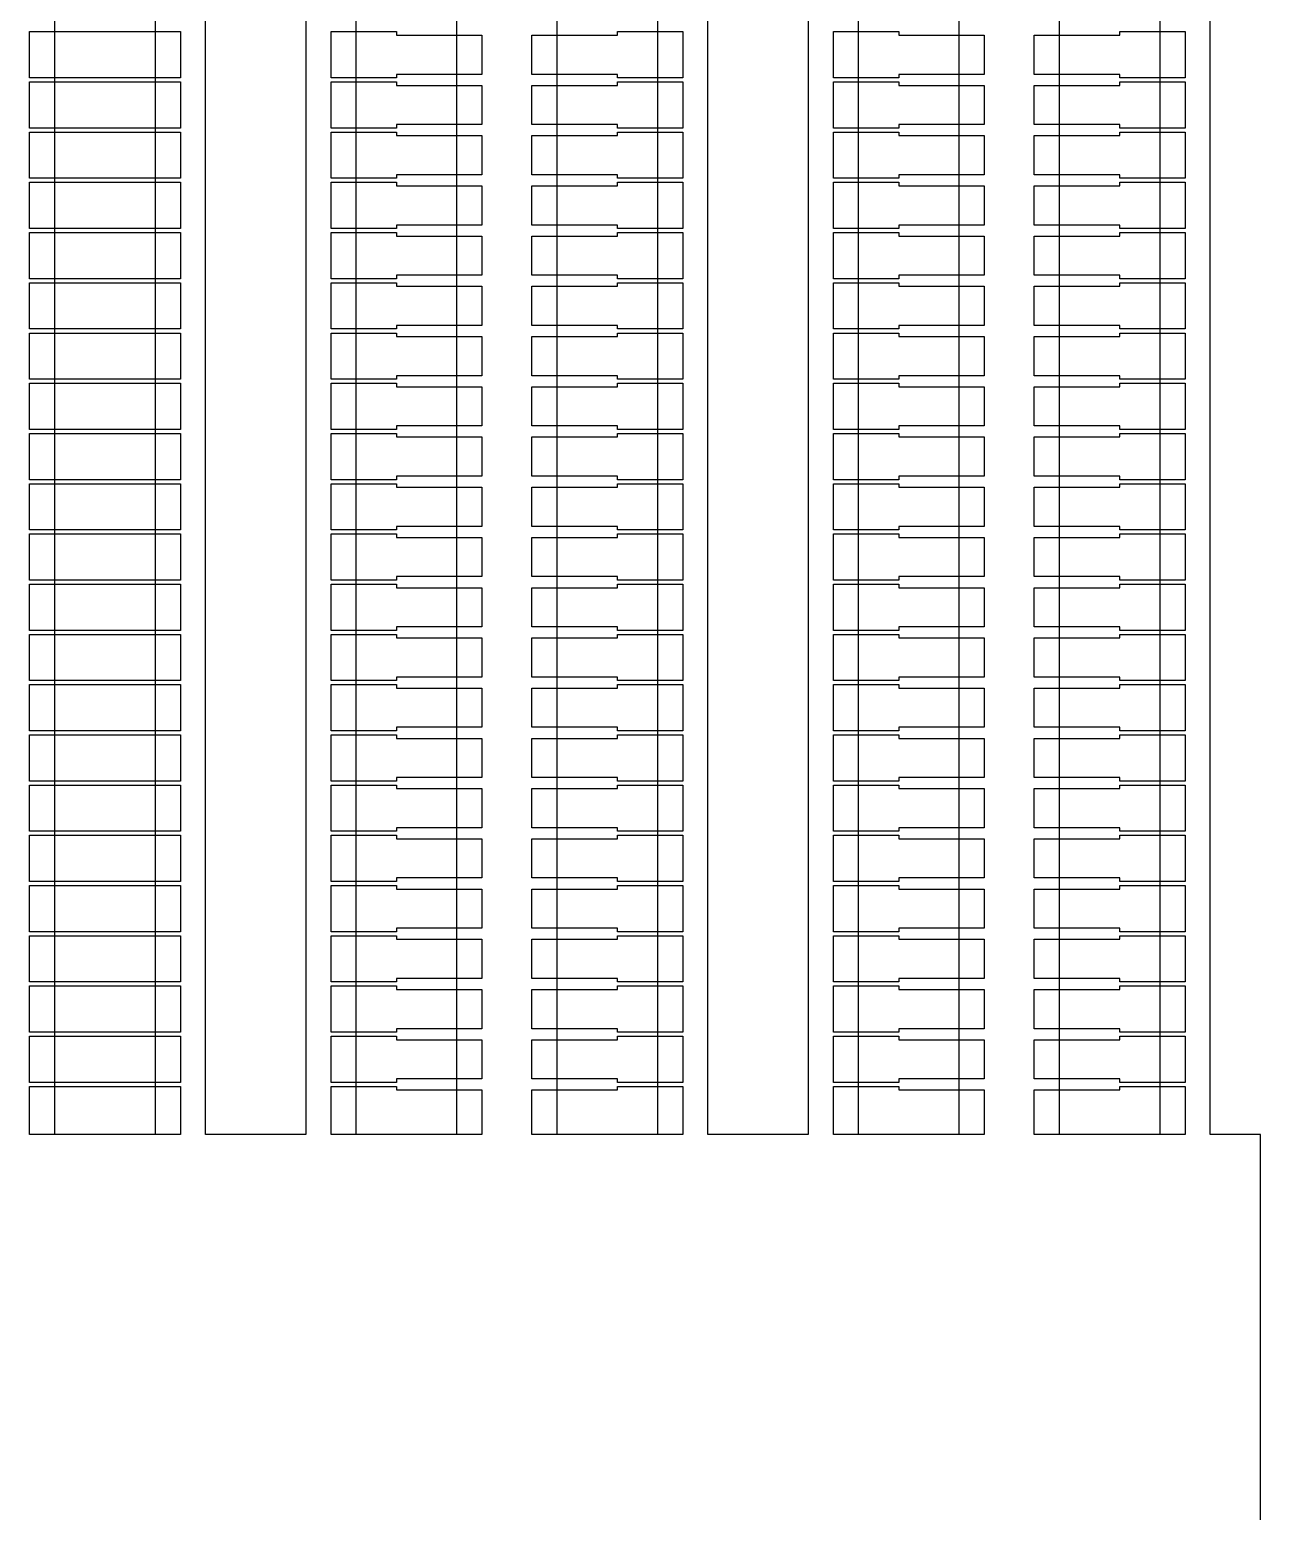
# Model space of a CAD drawing. Extents: x -38350 to 38650, y -35000 to 36000.
# Drawn here: x 20510 to 21000, y 23850 to 24440 of the extents above; entities that cross this region are included whole.
import ezdxf

# ---------------------------------------------------------------- set-up
doc = ezdxf.new("R2010")
doc.units = 0
doc.header["$MEASUREMENT"] = 0
doc.layers.add('Layer1', color=10, linetype='Continuous')

msp = doc.modelspace()

# ---------------------------------------------------------------- linework, layer by layer
for p, q in [((20580, 24000), (20580, 24981)), ((20620, 24981), (20620, 24000)), ((20780, 24000), (20780, 24981)), ((20820, 24981), (20820, 24000)), ((20980, 24000), (20980, 24981)), ((20510, 24420.8), (20510, 24439.2)), ((20510, 24439.2), (20570, 24439.2)), ((20570, 24439.2), (20570, 24420.8)), ((20630, 24420.8), (20630, 24439.2)), ((20630, 24439.2), (20656, 24439.2)), ((20656, 24439.2), (20656, 24437.8)), ((20656, 24437.8), (20690, 24437.8)), ((20690, 24437.8), (20690, 24422.2)), ((20710, 24422.2), (20710, 24437.8)), ((20710, 24437.8), (20744, 24437.8)), ((20744, 24437.8), (20744, 24439.2)), ((20744, 24439.2), (20770, 24439.2)), ((20770, 24439.2), (20770, 24420.8)), ((20830, 24420.8), (20830, 24439.2)), ((20830, 24439.2), (20856, 24439.2)), ((20856, 24439.2), (20856, 24437.8)), ((20856, 24437.8), (20890, 24437.8)), ((20890, 24437.8), (20890, 24422.2)), ((20910, 24422.2), (20910, 24437.8)), ((20910, 24437.8), (20944, 24437.8)), ((20944, 24437.8), (20944, 24439.2)), ((20944, 24439.2), (20970, 24439.2)), ((20970, 24439.2), (20970, 24420.8)), ((20570, 24420.8), (20510, 24420.8)), ((20656, 24420.8), (20630, 24420.8)), ((20690, 24422.2), (20656, 24422.2)), ((20656, 24422.2), (20656, 24420.8)), ((20744, 24422.2), (20710, 24422.2)), ((20744, 24420.8), (20744, 24422.2)), ((20770, 24420.8), (20744, 24420.8)), ((20856, 24420.8), (20830, 24420.8)), ((20890, 24422.2), (20856, 24422.2)), ((20856, 24422.2), (20856, 24420.8)), ((20944, 24422.2), (20910, 24422.2)), ((20944, 24420.8), (20944, 24422.2)), ((20970, 24420.8), (20944, 24420.8)), ((20510, 24400.8), (20510, 24419.2)), ((20510, 24419.2), (20570, 24419.2)), ((20570, 24419.2), (20570, 24400.8)), ((20630, 24400.8), (20630, 24419.2)), ((20630, 24419.2), (20656, 24419.2)), ((20656, 24419.2), (20656, 24417.8)), ((20656, 24417.8), (20690, 24417.8)), ((20690, 24417.8), (20690, 24402.2)), ((20710, 24402.2), (20710, 24417.8)), ((20710, 24417.8), (20744, 24417.8)), ((20744, 24417.8), (20744, 24419.2)), ((20744, 24419.2), (20770, 24419.2)), ((20770, 24419.2), (20770, 24400.8)), ((20830, 24400.8), (20830, 24419.2)), ((20830, 24419.2), (20856, 24419.2)), ((20856, 24419.2), (20856, 24417.8)), ((20856, 24417.8), (20890, 24417.8)), ((20890, 24417.8), (20890, 24402.2)), ((20910, 24402.2), (20910, 24417.8)), ((20910, 24417.8), (20944, 24417.8)), ((20944, 24417.8), (20944, 24419.2)), ((20944, 24419.2), (20970, 24419.2)), ((20970, 24419.2), (20970, 24400.8)), ((20570, 24400.8), (20510, 24400.8)), ((20510, 24380.8), (20510, 24399.2)), ((20510, 24399.2), (20570, 24399.2)), ((20570, 24399.2), (20570, 24380.8)), ((20656, 24400.8), (20630, 24400.8)), ((20630, 24380.8), (20630, 24399.2)), ((20630, 24399.2), (20656, 24399.2)), ((20690, 24402.2), (20656, 24402.2)), ((20656, 24402.2), (20656, 24400.8)), ((20656, 24399.2), (20656, 24397.8)), ((20656, 24397.8), (20690, 24397.8)), ((20690, 24397.8), (20690, 24382.2)), ((20744, 24402.2), (20710, 24402.2)), ((20710, 24382.2), (20710, 24397.8)), ((20710, 24397.8), (20744, 24397.8)), ((20744, 24400.8), (20744, 24402.2)), ((20770, 24400.8), (20744, 24400.8)), ((20744, 24397.8), (20744, 24399.2)), ((20744, 24399.2), (20770, 24399.2)), ((20770, 24399.2), (20770, 24380.8)), ((20856, 24400.8), (20830, 24400.8)), ((20830, 24380.8), (20830, 24399.2)), ((20830, 24399.2), (20856, 24399.2)), ((20890, 24402.2), (20856, 24402.2)), ((20856, 24402.2), (20856, 24400.8)), ((20856, 24399.2), (20856, 24397.8)), ((20856, 24397.8), (20890, 24397.8)), ((20890, 24397.8), (20890, 24382.2)), ((20944, 24402.2), (20910, 24402.2)), ((20910, 24382.2), (20910, 24397.8)), ((20910, 24397.8), (20944, 24397.8)), ((20944, 24400.8), (20944, 24402.2)), ((20970, 24400.8), (20944, 24400.8)), ((20944, 24397.8), (20944, 24399.2)), ((20944, 24399.2), (20970, 24399.2)), ((20970, 24399.2), (20970, 24380.8)), ((20570, 24380.8), (20510, 24380.8)), ((20510, 24360.8), (20510, 24379.2)), ((20510, 24379.2), (20570, 24379.2)), ((20570, 24379.2), (20570, 24360.8)), ((20656, 24380.8), (20630, 24380.8)), ((20630, 24360.8), (20630, 24379.2)), ((20630, 24379.2), (20656, 24379.2)), ((20690, 24382.2), (20656, 24382.2)), ((20656, 24382.2), (20656, 24380.8)), ((20656, 24379.2), (20656, 24377.8)), ((20744, 24382.2), (20710, 24382.2)), ((20744, 24380.8), (20744, 24382.2)), ((20770, 24380.8), (20744, 24380.8)), ((20744, 24377.8), (20744, 24379.2)), ((20744, 24379.2), (20770, 24379.2)), ((20770, 24379.2), (20770, 24360.8)), ((20856, 24380.8), (20830, 24380.8)), ((20830, 24360.8), (20830, 24379.2)), ((20830, 24379.2), (20856, 24379.2)), ((20890, 24382.2), (20856, 24382.2)), ((20856, 24382.2), (20856, 24380.8)), ((20856, 24379.2), (20856, 24377.8)), ((20944, 24382.2), (20910, 24382.2)), ((20944, 24380.8), (20944, 24382.2)), ((20970, 24380.8), (20944, 24380.8)), ((20944, 24377.8), (20944, 24379.2)), ((20944, 24379.2), (20970, 24379.2)), ((20970, 24379.2), (20970, 24360.8)), ((20656, 24377.8), (20690, 24377.8)), ((20690, 24377.8), (20690, 24362.2)), ((20710, 24362.2), (20710, 24377.8)), ((20710, 24377.8), (20744, 24377.8)), ((20856, 24377.8), (20890, 24377.8)), ((20890, 24377.8), (20890, 24362.2)), ((20910, 24362.2), (20910, 24377.8)), ((20910, 24377.8), (20944, 24377.8)), ((20690, 24362.2), (20656, 24362.2)), ((20656, 24362.2), (20656, 24360.8)), ((20744, 24362.2), (20710, 24362.2)), ((20744, 24360.8), (20744, 24362.2)), ((20890, 24362.2), (20856, 24362.2)), ((20856, 24362.2), (20856, 24360.8)), ((20944, 24362.2), (20910, 24362.2)), ((20944, 24360.8), (20944, 24362.2)), ((20570, 24360.8), (20510, 24360.8)), ((20510, 24340.8), (20510, 24359.2)), ((20510, 24359.2), (20570, 24359.2)), ((20570, 24359.2), (20570, 24340.8)), ((20656, 24360.8), (20630, 24360.8)), ((20630, 24340.8), (20630, 24359.2)), ((20630, 24359.2), (20656, 24359.2)), ((20656, 24359.2), (20656, 24357.8)), ((20656, 24357.8), (20690, 24357.8)), ((20690, 24357.8), (20690, 24342.2)), ((20710, 24342.2), (20710, 24357.8)), ((20710, 24357.8), (20744, 24357.8)), ((20770, 24360.8), (20744, 24360.8)), ((20744, 24357.8), (20744, 24359.2)), ((20744, 24359.2), (20770, 24359.2)), ((20770, 24359.2), (20770, 24340.8)), ((20856, 24360.8), (20830, 24360.8)), ((20830, 24340.8), (20830, 24359.2)), ((20830, 24359.2), (20856, 24359.2)), ((20856, 24359.2), (20856, 24357.8)), ((20856, 24357.8), (20890, 24357.8)), ((20890, 24357.8), (20890, 24342.2)), ((20910, 24342.2), (20910, 24357.8)), ((20910, 24357.8), (20944, 24357.8)), ((20970, 24360.8), (20944, 24360.8)), ((20944, 24357.8), (20944, 24359.2)), ((20944, 24359.2), (20970, 24359.2)), ((20970, 24359.2), (20970, 24340.8)), ((20570, 24340.8), (20510, 24340.8)), ((20510, 24320.8), (20510, 24339.2)), ((20510, 24339.2), (20570, 24339.2)), ((20570, 24339.2), (20570, 24320.8)), ((20656, 24340.8), (20630, 24340.8)), ((20630, 24320.8), (20630, 24339.2)), ((20630, 24339.2), (20656, 24339.2)), ((20690, 24342.2), (20656, 24342.2)), ((20656, 24342.2), (20656, 24340.8)), ((20656, 24339.2), (20656, 24337.8)), ((20656, 24337.8), (20690, 24337.8)), ((20690, 24337.8), (20690, 24322.2)), ((20744, 24342.2), (20710, 24342.2)), ((20710, 24322.2), (20710, 24337.8)), ((20710, 24337.8), (20744, 24337.8)), ((20744, 24340.8), (20744, 24342.2)), ((20770, 24340.8), (20744, 24340.8)), ((20744, 24337.8), (20744, 24339.2)), ((20744, 24339.2), (20770, 24339.2)), ((20770, 24339.2), (20770, 24320.8)), ((20856, 24340.8), (20830, 24340.8)), ((20830, 24320.8), (20830, 24339.2)), ((20830, 24339.2), (20856, 24339.2)), ((20890, 24342.2), (20856, 24342.2)), ((20856, 24342.2), (20856, 24340.8)), ((20856, 24339.2), (20856, 24337.8)), ((20856, 24337.8), (20890, 24337.8)), ((20890, 24337.8), (20890, 24322.2)), ((20944, 24342.2), (20910, 24342.2)), ((20910, 24322.2), (20910, 24337.8)), ((20910, 24337.8), (20944, 24337.8)), ((20944, 24340.8), (20944, 24342.2)), ((20970, 24340.8), (20944, 24340.8)), ((20944, 24337.8), (20944, 24339.2)), ((20944, 24339.2), (20970, 24339.2)), ((20970, 24339.2), (20970, 24320.8)), ((20570, 24320.8), (20510, 24320.8)), ((20656, 24320.8), (20630, 24320.8)), ((20690, 24322.2), (20656, 24322.2)), ((20656, 24322.2), (20656, 24320.8)), ((20744, 24322.2), (20710, 24322.2)), ((20744, 24320.8), (20744, 24322.2)), ((20770, 24320.8), (20744, 24320.8)), ((20856, 24320.8), (20830, 24320.8)), ((20890, 24322.2), (20856, 24322.2)), ((20856, 24322.2), (20856, 24320.8)), ((20944, 24322.2), (20910, 24322.2)), ((20944, 24320.8), (20944, 24322.2)), ((20970, 24320.8), (20944, 24320.8)), ((20510, 24300.8), (20510, 24319.2)), ((20510, 24319.2), (20570, 24319.2)), ((20570, 24319.2), (20570, 24300.8)), ((20630, 24300.8), (20630, 24319.2)), ((20630, 24319.2), (20656, 24319.2)), ((20656, 24319.2), (20656, 24317.8)), ((20656, 24317.8), (20690, 24317.8)), ((20690, 24317.8), (20690, 24302.2)), ((20710, 24302.2), (20710, 24317.8)), ((20710, 24317.8), (20744, 24317.8)), ((20744, 24317.8), (20744, 24319.2)), ((20744, 24319.2), (20770, 24319.2)), ((20770, 24319.2), (20770, 24300.8)), ((20830, 24300.8), (20830, 24319.2)), ((20830, 24319.2), (20856, 24319.2)), ((20856, 24319.2), (20856, 24317.8)), ((20856, 24317.8), (20890, 24317.8)), ((20890, 24317.8), (20890, 24302.2)), ((20910, 24302.2), (20910, 24317.8)), ((20910, 24317.8), (20944, 24317.8)), ((20944, 24317.8), (20944, 24319.2)), ((20944, 24319.2), (20970, 24319.2)), ((20970, 24319.2), (20970, 24300.8)), ((20690, 24302.2), (20656, 24302.2)), ((20656, 24302.2), (20656, 24300.8)), ((20744, 24302.2), (20710, 24302.2)), ((20744, 24300.8), (20744, 24302.2)), ((20890, 24302.2), (20856, 24302.2)), ((20856, 24302.2), (20856, 24300.8)), ((20944, 24302.2), (20910, 24302.2)), ((20944, 24300.8), (20944, 24302.2)), ((20570, 24300.8), (20510, 24300.8)), ((20510, 24280.8), (20510, 24299.2)), ((20510, 24299.2), (20570, 24299.2)), ((20570, 24299.2), (20570, 24280.8)), ((20656, 24300.8), (20630, 24300.8)), ((20630, 24280.8), (20630, 24299.2)), ((20630, 24299.2), (20656, 24299.2)), ((20656, 24299.2), (20656, 24297.8)), ((20656, 24297.8), (20690, 24297.8)), ((20690, 24297.8), (20690, 24282.2)), ((20710, 24282.2), (20710, 24297.8)), ((20710, 24297.8), (20744, 24297.8)), ((20770, 24300.8), (20744, 24300.8)), ((20744, 24297.8), (20744, 24299.2)), ((20744, 24299.2), (20770, 24299.2)), ((20770, 24299.2), (20770, 24280.8)), ((20856, 24300.8), (20830, 24300.8)), ((20830, 24280.8), (20830, 24299.2)), ((20830, 24299.2), (20856, 24299.2)), ((20856, 24299.2), (20856, 24297.8)), ((20856, 24297.8), (20890, 24297.8)), ((20890, 24297.8), (20890, 24282.2)), ((20910, 24282.2), (20910, 24297.8)), ((20910, 24297.8), (20944, 24297.8)), ((20970, 24300.8), (20944, 24300.8)), ((20944, 24297.8), (20944, 24299.2)), ((20944, 24299.2), (20970, 24299.2)), ((20970, 24299.2), (20970, 24280.8)), ((20570, 24280.8), (20510, 24280.8)), ((20510, 24260.8), (20510, 24279.2)), ((20510, 24279.2), (20570, 24279.2)), ((20570, 24279.2), (20570, 24260.8)), ((20656, 24280.8), (20630, 24280.8)), ((20630, 24260.8), (20630, 24279.2)), ((20630, 24279.2), (20656, 24279.2)), ((20690, 24282.2), (20656, 24282.2)), ((20656, 24282.2), (20656, 24280.8)), ((20656, 24279.2), (20656, 24277.8)), ((20744, 24282.2), (20710, 24282.2)), ((20744, 24280.8), (20744, 24282.2)), ((20770, 24280.8), (20744, 24280.8)), ((20744, 24277.8), (20744, 24279.2)), ((20744, 24279.2), (20770, 24279.2)), ((20770, 24279.2), (20770, 24260.8)), ((20856, 24280.8), (20830, 24280.8)), ((20830, 24260.8), (20830, 24279.2)), ((20830, 24279.2), (20856, 24279.2)), ((20890, 24282.2), (20856, 24282.2)), ((20856, 24282.2), (20856, 24280.8)), ((20856, 24279.2), (20856, 24277.8)), ((20944, 24282.2), (20910, 24282.2)), ((20944, 24280.8), (20944, 24282.2)), ((20970, 24280.8), (20944, 24280.8)), ((20944, 24277.8), (20944, 24279.2)), ((20944, 24279.2), (20970, 24279.2)), ((20970, 24279.2), (20970, 24260.8)), ((20656, 24277.8), (20690, 24277.8)), ((20690, 24277.8), (20690, 24262.2)), ((20710, 24262.2), (20710, 24277.8)), ((20710, 24277.8), (20744, 24277.8)), ((20856, 24277.8), (20890, 24277.8)), ((20890, 24277.8), (20890, 24262.2)), ((20910, 24262.2), (20910, 24277.8)), ((20910, 24277.8), (20944, 24277.8)), ((20570, 24260.8), (20510, 24260.8)), ((20656, 24260.8), (20630, 24260.8)), ((20690, 24262.2), (20656, 24262.2)), ((20656, 24262.2), (20656, 24260.8)), ((20744, 24262.2), (20710, 24262.2)), ((20744, 24260.8), (20744, 24262.2)), ((20770, 24260.8), (20744, 24260.8)), ((20856, 24260.8), (20830, 24260.8)), ((20890, 24262.2), (20856, 24262.2)), ((20856, 24262.2), (20856, 24260.8)), ((20944, 24262.2), (20910, 24262.2)), ((20944, 24260.8), (20944, 24262.2)), ((20970, 24260.8), (20944, 24260.8)), ((20510, 24240.8), (20510, 24259.2)), ((20510, 24259.2), (20570, 24259.2)), ((20570, 24259.2), (20570, 24240.8)), ((20630, 24240.8), (20630, 24259.2)), ((20630, 24259.2), (20656, 24259.2)), ((20656, 24259.2), (20656, 24257.8)), ((20656, 24257.8), (20690, 24257.8)), ((20690, 24257.8), (20690, 24242.2)), ((20710, 24242.2), (20710, 24257.8)), ((20710, 24257.8), (20744, 24257.8)), ((20744, 24257.8), (20744, 24259.2)), ((20744, 24259.2), (20770, 24259.2)), ((20770, 24259.2), (20770, 24240.8)), ((20830, 24240.8), (20830, 24259.2)), ((20830, 24259.2), (20856, 24259.2)), ((20856, 24259.2), (20856, 24257.8)), ((20856, 24257.8), (20890, 24257.8)), ((20890, 24257.8), (20890, 24242.2)), ((20910, 24242.2), (20910, 24257.8)), ((20910, 24257.8), (20944, 24257.8)), ((20944, 24257.8), (20944, 24259.2)), ((20944, 24259.2), (20970, 24259.2)), ((20970, 24259.2), (20970, 24240.8)), ((20570, 24240.8), (20510, 24240.8)), ((20510, 24220.8), (20510, 24239.2)), ((20510, 24239.2), (20570, 24239.2)), ((20570, 24239.2), (20570, 24220.8)), ((20656, 24240.8), (20630, 24240.8)), ((20630, 24220.8), (20630, 24239.2)), ((20630, 24239.2), (20656, 24239.2)), ((20690, 24242.2), (20656, 24242.2)), ((20656, 24242.2), (20656, 24240.8)), ((20656, 24239.2), (20656, 24237.8)), ((20656, 24237.8), (20690, 24237.8)), ((20690, 24237.8), (20690, 24222.2)), ((20744, 24242.2), (20710, 24242.2)), ((20710, 24222.2), (20710, 24237.8)), ((20710, 24237.8), (20744, 24237.8)), ((20744, 24240.8), (20744, 24242.2)), ((20770, 24240.8), (20744, 24240.8)), ((20744, 24237.8), (20744, 24239.2)), ((20744, 24239.2), (20770, 24239.2)), ((20770, 24239.2), (20770, 24220.8)), ((20856, 24240.8), (20830, 24240.8)), ((20830, 24220.8), (20830, 24239.2)), ((20830, 24239.2), (20856, 24239.2)), ((20890, 24242.2), (20856, 24242.2)), ((20856, 24242.2), (20856, 24240.8)), ((20856, 24239.2), (20856, 24237.8)), ((20856, 24237.8), (20890, 24237.8)), ((20890, 24237.8), (20890, 24222.2)), ((20944, 24242.2), (20910, 24242.2)), ((20910, 24222.2), (20910, 24237.8)), ((20910, 24237.8), (20944, 24237.8)), ((20944, 24240.8), (20944, 24242.2)), ((20970, 24240.8), (20944, 24240.8)), ((20944, 24237.8), (20944, 24239.2)), ((20944, 24239.2), (20970, 24239.2)), ((20970, 24239.2), (20970, 24220.8)), ((20570, 24220.8), (20510, 24220.8)), ((20656, 24220.8), (20630, 24220.8)), ((20690, 24222.2), (20656, 24222.2)), ((20656, 24222.2), (20656, 24220.8)), ((20744, 24222.2), (20710, 24222.2)), ((20744, 24220.8), (20744, 24222.2)), ((20770, 24220.8), (20744, 24220.8)), ((20856, 24220.8), (20830, 24220.8)), ((20890, 24222.2), (20856, 24222.2)), ((20856, 24222.2), (20856, 24220.8)), ((20944, 24222.2), (20910, 24222.2)), ((20944, 24220.8), (20944, 24222.2)), ((20970, 24220.8), (20944, 24220.8)), ((20510, 24200.8), (20510, 24219.2)), ((20510, 24219.2), (20570, 24219.2)), ((20570, 24219.2), (20570, 24200.8)), ((20630, 24200.8), (20630, 24219.2)), ((20630, 24219.2), (20656, 24219.2)), ((20656, 24219.2), (20656, 24217.8)), ((20656, 24217.8), (20690, 24217.8)), ((20690, 24217.8), (20690, 24202.2)), ((20710, 24202.2), (20710, 24217.8)), ((20710, 24217.8), (20744, 24217.8)), ((20744, 24217.8), (20744, 24219.2)), ((20744, 24219.2), (20770, 24219.2)), ((20770, 24219.2), (20770, 24200.8)), ((20830, 24200.8), (20830, 24219.2)), ((20830, 24219.2), (20856, 24219.2)), ((20856, 24219.2), (20856, 24217.8)), ((20856, 24217.8), (20890, 24217.8)), ((20890, 24217.8), (20890, 24202.2)), ((20910, 24202.2), (20910, 24217.8)), ((20910, 24217.8), (20944, 24217.8)), ((20944, 24217.8), (20944, 24219.2)), ((20944, 24219.2), (20970, 24219.2)), ((20970, 24219.2), (20970, 24200.8)), ((20690, 24202.2), (20656, 24202.2)), ((20656, 24202.2), (20656, 24200.8)), ((20744, 24202.2), (20710, 24202.2)), ((20744, 24200.8), (20744, 24202.2)), ((20890, 24202.2), (20856, 24202.2)), ((20856, 24202.2), (20856, 24200.8)), ((20944, 24202.2), (20910, 24202.2)), ((20944, 24200.8), (20944, 24202.2)), ((20570, 24200.8), (20510, 24200.8)), ((20510, 24180.8), (20510, 24199.2)), ((20510, 24199.2), (20570, 24199.2)), ((20570, 24199.2), (20570, 24180.8)), ((20656, 24200.8), (20630, 24200.8)), ((20630, 24180.8), (20630, 24199.2)), ((20630, 24199.2), (20656, 24199.2)), ((20656, 24199.2), (20656, 24197.8)), ((20656, 24197.8), (20690, 24197.8)), ((20690, 24197.8), (20690, 24182.2)), ((20710, 24182.2), (20710, 24197.8)), ((20710, 24197.8), (20744, 24197.8)), ((20770, 24200.8), (20744, 24200.8)), ((20744, 24197.8), (20744, 24199.2)), ((20744, 24199.2), (20770, 24199.2)), ((20770, 24199.2), (20770, 24180.8)), ((20856, 24200.8), (20830, 24200.8)), ((20830, 24180.8), (20830, 24199.2)), ((20830, 24199.2), (20856, 24199.2)), ((20856, 24199.2), (20856, 24197.8)), ((20856, 24197.8), (20890, 24197.8)), ((20890, 24197.8), (20890, 24182.2)), ((20910, 24182.2), (20910, 24197.8)), ((20910, 24197.8), (20944, 24197.8)), ((20970, 24200.8), (20944, 24200.8)), ((20944, 24197.8), (20944, 24199.2)), ((20944, 24199.2), (20970, 24199.2)), ((20970, 24199.2), (20970, 24180.8)), ((20570, 24180.8), (20510, 24180.8)), ((20510, 24160.8), (20510, 24179.2)), ((20510, 24179.2), (20570, 24179.2)), ((20570, 24179.2), (20570, 24160.8)), ((20656, 24180.8), (20630, 24180.8)), ((20630, 24160.8), (20630, 24179.2)), ((20630, 24179.2), (20656, 24179.2)), ((20690, 24182.2), (20656, 24182.2)), ((20656, 24182.2), (20656, 24180.8)), ((20656, 24179.2), (20656, 24177.8)), ((20744, 24182.2), (20710, 24182.2)), ((20744, 24180.8), (20744, 24182.2)), ((20770, 24180.8), (20744, 24180.8)), ((20744, 24177.8), (20744, 24179.2)), ((20744, 24179.2), (20770, 24179.2)), ((20770, 24179.2), (20770, 24160.8)), ((20856, 24180.8), (20830, 24180.8)), ((20830, 24160.8), (20830, 24179.2)), ((20830, 24179.2), (20856, 24179.2)), ((20890, 24182.2), (20856, 24182.2)), ((20856, 24182.2), (20856, 24180.8)), ((20856, 24179.2), (20856, 24177.8)), ((20944, 24182.2), (20910, 24182.2)), ((20944, 24180.8), (20944, 24182.2)), ((20970, 24180.8), (20944, 24180.8)), ((20944, 24177.8), (20944, 24179.2)), ((20944, 24179.2), (20970, 24179.2)), ((20970, 24179.2), (20970, 24160.8)), ((20656, 24177.8), (20690, 24177.8)), ((20690, 24177.8), (20690, 24162.2)), ((20710, 24162.2), (20710, 24177.8)), ((20710, 24177.8), (20744, 24177.8)), ((20856, 24177.8), (20890, 24177.8)), ((20890, 24177.8), (20890, 24162.2)), ((20910, 24162.2), (20910, 24177.8)), ((20910, 24177.8), (20944, 24177.8)), ((20570, 24160.8), (20510, 24160.8)), ((20656, 24160.8), (20630, 24160.8)), ((20690, 24162.2), (20656, 24162.2)), ((20656, 24162.2), (20656, 24160.8)), ((20744, 24162.2), (20710, 24162.2)), ((20744, 24160.8), (20744, 24162.2)), ((20770, 24160.8), (20744, 24160.8)), ((20856, 24160.8), (20830, 24160.8)), ((20890, 24162.2), (20856, 24162.2)), ((20856, 24162.2), (20856, 24160.8)), ((20944, 24162.2), (20910, 24162.2)), ((20944, 24160.8), (20944, 24162.2)), ((20970, 24160.8), (20944, 24160.8)), ((20510, 24140.8), (20510, 24159.2)), ((20510, 24159.2), (20570, 24159.2)), ((20570, 24159.2), (20570, 24140.8)), ((20630, 24140.8), (20630, 24159.2)), ((20630, 24159.2), (20656, 24159.2)), ((20656, 24159.2), (20656, 24157.8)), ((20656, 24157.8), (20690, 24157.8)), ((20690, 24157.8), (20690, 24142.2)), ((20710, 24142.2), (20710, 24157.8)), ((20710, 24157.8), (20744, 24157.8)), ((20744, 24157.8), (20744, 24159.2)), ((20744, 24159.2), (20770, 24159.2)), ((20770, 24159.2), (20770, 24140.8)), ((20830, 24140.8), (20830, 24159.2)), ((20830, 24159.2), (20856, 24159.2)), ((20856, 24159.2), (20856, 24157.8)), ((20856, 24157.8), (20890, 24157.8)), ((20890, 24157.8), (20890, 24142.2)), ((20910, 24142.2), (20910, 24157.8)), ((20910, 24157.8), (20944, 24157.8)), ((20944, 24157.8), (20944, 24159.2)), ((20944, 24159.2), (20970, 24159.2)), ((20970, 24159.2), (20970, 24140.8)), ((20570, 24140.8), (20510, 24140.8)), ((20510, 24120.8), (20510, 24139.2)), ((20510, 24139.2), (20570, 24139.2)), ((20570, 24139.2), (20570, 24120.8)), ((20656, 24140.8), (20630, 24140.8)), ((20630, 24120.8), (20630, 24139.2)), ((20630, 24139.2), (20656, 24139.2)), ((20690, 24142.2), (20656, 24142.2)), ((20656, 24142.2), (20656, 24140.8)), ((20656, 24139.2), (20656, 24137.8)), ((20656, 24137.8), (20690, 24137.8)), ((20690, 24137.8), (20690, 24122.2)), ((20744, 24142.2), (20710, 24142.2)), ((20710, 24122.2), (20710, 24137.8)), ((20710, 24137.8), (20744, 24137.8)), ((20744, 24140.8), (20744, 24142.2)), ((20770, 24140.8), (20744, 24140.8)), ((20744, 24137.8), (20744, 24139.2)), ((20744, 24139.2), (20770, 24139.2)), ((20770, 24139.2), (20770, 24120.8)), ((20856, 24140.8), (20830, 24140.8)), ((20830, 24120.8), (20830, 24139.2)), ((20830, 24139.2), (20856, 24139.2)), ((20890, 24142.2), (20856, 24142.2)), ((20856, 24142.2), (20856, 24140.8)), ((20856, 24139.2), (20856, 24137.8)), ((20856, 24137.8), (20890, 24137.8)), ((20890, 24137.8), (20890, 24122.2)), ((20944, 24142.2), (20910, 24142.2)), ((20910, 24122.2), (20910, 24137.8)), ((20910, 24137.8), (20944, 24137.8)), ((20944, 24140.8), (20944, 24142.2)), ((20970, 24140.8), (20944, 24140.8)), ((20944, 24137.8), (20944, 24139.2)), ((20944, 24139.2), (20970, 24139.2)), ((20970, 24139.2), (20970, 24120.8)), ((20570, 24120.8), (20510, 24120.8)), ((20510, 24100.8), (20510, 24119.2)), ((20510, 24119.2), (20570, 24119.2)), ((20570, 24119.2), (20570, 24100.8)), ((20656, 24120.8), (20630, 24120.8)), ((20630, 24100.8), (20630, 24119.2)), ((20630, 24119.2), (20656, 24119.2)), ((20690, 24122.2), (20656, 24122.2)), ((20656, 24122.2), (20656, 24120.8)), ((20656, 24119.2), (20656, 24117.8)), ((20744, 24122.2), (20710, 24122.2)), ((20744, 24120.8), (20744, 24122.2)), ((20770, 24120.8), (20744, 24120.8)), ((20744, 24117.8), (20744, 24119.2)), ((20744, 24119.2), (20770, 24119.2)), ((20770, 24119.2), (20770, 24100.8)), ((20856, 24120.8), (20830, 24120.8)), ((20830, 24100.8), (20830, 24119.2)), ((20830, 24119.2), (20856, 24119.2)), ((20890, 24122.2), (20856, 24122.2)), ((20856, 24122.2), (20856, 24120.8)), ((20856, 24119.2), (20856, 24117.8)), ((20944, 24122.2), (20910, 24122.2)), ((20944, 24120.8), (20944, 24122.2)), ((20970, 24120.8), (20944, 24120.8)), ((20944, 24117.8), (20944, 24119.2)), ((20944, 24119.2), (20970, 24119.2)), ((20970, 24119.2), (20970, 24100.8)), ((20656, 24117.8), (20690, 24117.8)), ((20690, 24117.8), (20690, 24102.2)), ((20710, 24102.2), (20710, 24117.8)), ((20710, 24117.8), (20744, 24117.8)), ((20856, 24117.8), (20890, 24117.8)), ((20890, 24117.8), (20890, 24102.2)), ((20910, 24102.2), (20910, 24117.8)), ((20910, 24117.8), (20944, 24117.8)), ((20690, 24102.2), (20656, 24102.2)), ((20656, 24102.2), (20656, 24100.8)), ((20744, 24102.2), (20710, 24102.2)), ((20744, 24100.8), (20744, 24102.2)), ((20890, 24102.2), (20856, 24102.2)), ((20856, 24102.2), (20856, 24100.8)), ((20944, 24102.2), (20910, 24102.2)), ((20944, 24100.8), (20944, 24102.2)), ((20570, 24100.8), (20510, 24100.8)), ((20510, 24080.8), (20510, 24099.2)), ((20510, 24099.2), (20570, 24099.2)), ((20570, 24099.2), (20570, 24080.8)), ((20656, 24100.8), (20630, 24100.8)), ((20630, 24080.8), (20630, 24099.2)), ((20630, 24099.2), (20656, 24099.2)), ((20656, 24099.2), (20656, 24097.8)), ((20656, 24097.8), (20690, 24097.8)), ((20690, 24097.8), (20690, 24082.2)), ((20710, 24082.2), (20710, 24097.8)), ((20710, 24097.8), (20744, 24097.8)), ((20770, 24100.8), (20744, 24100.8)), ((20744, 24097.8), (20744, 24099.2)), ((20744, 24099.2), (20770, 24099.2)), ((20770, 24099.2), (20770, 24080.8)), ((20856, 24100.8), (20830, 24100.8)), ((20830, 24080.8), (20830, 24099.2)), ((20830, 24099.2), (20856, 24099.2)), ((20856, 24099.2), (20856, 24097.8)), ((20856, 24097.8), (20890, 24097.8)), ((20890, 24097.8), (20890, 24082.2)), ((20910, 24082.2), (20910, 24097.8)), ((20910, 24097.8), (20944, 24097.8)), ((20970, 24100.8), (20944, 24100.8)), ((20944, 24097.8), (20944, 24099.2)), ((20944, 24099.2), (20970, 24099.2)), ((20970, 24099.2), (20970, 24080.8)), ((20570, 24080.8), (20510, 24080.8)), ((20510, 24060.8), (20510, 24079.2)), ((20510, 24079.2), (20570, 24079.2)), ((20570, 24079.2), (20570, 24060.8)), ((20656, 24080.8), (20630, 24080.8)), ((20630, 24060.8), (20630, 24079.2)), ((20630, 24079.2), (20656, 24079.2)), ((20690, 24082.2), (20656, 24082.2)), ((20656, 24082.2), (20656, 24080.8)), ((20656, 24079.2), (20656, 24077.8)), ((20744, 24082.2), (20710, 24082.2)), ((20744, 24080.8), (20744, 24082.2)), ((20770, 24080.8), (20744, 24080.8)), ((20744, 24077.8), (20744, 24079.2)), ((20744, 24079.2), (20770, 24079.2)), ((20770, 24079.2), (20770, 24060.8)), ((20856, 24080.8), (20830, 24080.8)), ((20830, 24060.8), (20830, 24079.2)), ((20830, 24079.2), (20856, 24079.2)), ((20890, 24082.2), (20856, 24082.2)), ((20856, 24082.2), (20856, 24080.8)), ((20856, 24079.2), (20856, 24077.8)), ((20944, 24082.2), (20910, 24082.2)), ((20944, 24080.8), (20944, 24082.2)), ((20970, 24080.8), (20944, 24080.8)), ((20944, 24077.8), (20944, 24079.2)), ((20944, 24079.2), (20970, 24079.2)), ((20970, 24079.2), (20970, 24060.8)), ((20656, 24077.8), (20690, 24077.8)), ((20690, 24077.8), (20690, 24062.2)), ((20710, 24062.2), (20710, 24077.8)), ((20710, 24077.8), (20744, 24077.8)), ((20856, 24077.8), (20890, 24077.8)), ((20890, 24077.8), (20890, 24062.2)), ((20910, 24062.2), (20910, 24077.8)), ((20910, 24077.8), (20944, 24077.8)), ((20570, 24060.8), (20510, 24060.8)), ((20656, 24060.8), (20630, 24060.8)), ((20690, 24062.2), (20656, 24062.2)), ((20656, 24062.2), (20656, 24060.8)), ((20744, 24062.2), (20710, 24062.2)), ((20744, 24060.8), (20744, 24062.2)), ((20770, 24060.8), (20744, 24060.8)), ((20856, 24060.8), (20830, 24060.8)), ((20890, 24062.2), (20856, 24062.2)), ((20856, 24062.2), (20856, 24060.8)), ((20944, 24062.2), (20910, 24062.2)), ((20944, 24060.8), (20944, 24062.2)), ((20970, 24060.8), (20944, 24060.8)), ((20510, 24040.8), (20510, 24059.2)), ((20510, 24059.2), (20570, 24059.2)), ((20570, 24059.2), (20570, 24040.8)), ((20630, 24040.8), (20630, 24059.2)), ((20630, 24059.2), (20656, 24059.2)), ((20656, 24059.2), (20656, 24057.8)), ((20656, 24057.8), (20690, 24057.8)), ((20690, 24057.8), (20690, 24042.2)), ((20710, 24042.2), (20710, 24057.8)), ((20710, 24057.8), (20744, 24057.8)), ((20744, 24057.8), (20744, 24059.2)), ((20744, 24059.2), (20770, 24059.2)), ((20770, 24059.2), (20770, 24040.8)), ((20830, 24040.8), (20830, 24059.2)), ((20830, 24059.2), (20856, 24059.2)), ((20856, 24059.2), (20856, 24057.8)), ((20856, 24057.8), (20890, 24057.8)), ((20890, 24057.8), (20890, 24042.2)), ((20910, 24042.2), (20910, 24057.8)), ((20910, 24057.8), (20944, 24057.8)), ((20944, 24057.8), (20944, 24059.2)), ((20944, 24059.2), (20970, 24059.2)), ((20970, 24059.2), (20970, 24040.8)), ((20570, 24040.8), (20510, 24040.8)), ((20510, 24020.8), (20510, 24039.2)), ((20510, 24039.2), (20570, 24039.2)), ((20570, 24039.2), (20570, 24020.8)), ((20656, 24040.8), (20630, 24040.8)), ((20630, 24020.8), (20630, 24039.2)), ((20630, 24039.2), (20656, 24039.2)), ((20690, 24042.2), (20656, 24042.2)), ((20656, 24042.2), (20656, 24040.8)), ((20656, 24039.2), (20656, 24037.8)), ((20656, 24037.8), (20690, 24037.8)), ((20690, 24037.8), (20690, 24022.2)), ((20744, 24042.2), (20710, 24042.2)), ((20710, 24022.2), (20710, 24037.8)), ((20710, 24037.8), (20744, 24037.8)), ((20744, 24040.8), (20744, 24042.2)), ((20770, 24040.8), (20744, 24040.8)), ((20744, 24037.8), (20744, 24039.2)), ((20744, 24039.2), (20770, 24039.2)), ((20770, 24039.2), (20770, 24020.8)), ((20856, 24040.8), (20830, 24040.8)), ((20830, 24020.8), (20830, 24039.2)), ((20830, 24039.2), (20856, 24039.2)), ((20890, 24042.2), (20856, 24042.2)), ((20856, 24042.2), (20856, 24040.8)), ((20856, 24039.2), (20856, 24037.8)), ((20856, 24037.8), (20890, 24037.8)), ((20890, 24037.8), (20890, 24022.2)), ((20944, 24042.2), (20910, 24042.2)), ((20910, 24022.2), (20910, 24037.8)), ((20910, 24037.8), (20944, 24037.8)), ((20944, 24040.8), (20944, 24042.2)), ((20970, 24040.8), (20944, 24040.8)), ((20944, 24037.8), (20944, 24039.2)), ((20944, 24039.2), (20970, 24039.2)), ((20970, 24039.2), (20970, 24020.8)), ((20570, 24020.8), (20510, 24020.8)), ((20510, 24000), (20510, 24019.2)), ((20510, 24019.2), (20570, 24019.2)), ((20570, 24019.2), (20570, 24000)), ((20656, 24020.8), (20630, 24020.8)), ((20630, 24000), (20630, 24019.2)), ((20630, 24019.2), (20656, 24019.2)), ((20690, 24022.2), (20656, 24022.2)), ((20656, 24022.2), (20656, 24020.8)), ((20656, 24019.2), (20656, 24017.8)), ((20744, 24022.2), (20710, 24022.2)), ((20744, 24020.8), (20744, 24022.2)), ((20770, 24020.8), (20744, 24020.8)), ((20744, 24017.8), (20744, 24019.2)), ((20744, 24019.2), (20770, 24019.2)), ((20770, 24019.2), (20770, 24000)), ((20856, 24020.8), (20830, 24020.8)), ((20830, 24000), (20830, 24019.2)), ((20830, 24019.2), (20856, 24019.2)), ((20890, 24022.2), (20856, 24022.2)), ((20856, 24022.2), (20856, 24020.8)), ((20856, 24019.2), (20856, 24017.8)), ((20944, 24022.2), (20910, 24022.2)), ((20944, 24020.8), (20944, 24022.2)), ((20970, 24020.8), (20944, 24020.8)), ((20944, 24017.8), (20944, 24019.2)), ((20944, 24019.2), (20970, 24019.2)), ((20970, 24019.2), (20970, 24000)), ((20656, 24017.8), (20690, 24017.8)), ((20690, 24017.8), (20690, 24000)), ((20710, 24000), (20710, 24017.8)), ((20710, 24017.8), (20744, 24017.8)), ((20856, 24017.8), (20890, 24017.8)), ((20890, 24017.8), (20890, 24000)), ((20910, 24000), (20910, 24017.8)), ((20910, 24017.8), (20944, 24017.8)), ((20570, 24000), (20510, 24000)), ((20620, 24000), (20580, 24000)), ((20690, 24000), (20630, 24000)), ((20770, 24000), (20710, 24000)), ((20820, 24000), (20780, 24000)), ((20890, 24000), (20830, 24000)), ((20970, 24000), (20910, 24000)), ((21000, 24000), (20980, 24000)), ((21000, 17000), (21000, 24000))]:
    msp.add_line(p, q)
at = {"layer": 'Layer1'}
for p, q in [((20520, 24000), (20520, 25000)), ((20680, 25000), (20680, 24000)), ((20720, 24000), (20720, 25000)), ((20880, 25000), (20880, 24000)), ((20920, 24000), (20920, 25000)), ((20560, 24981), (20560, 24000)), ((20580, 24000), (20580, 24981)), ((20620, 24981), (20620, 24000)), ((20640, 24000), (20640, 24981)), ((20760, 24981), (20760, 24000)), ((20780, 24000), (20780, 24981)), ((20820, 24981), (20820, 24000)), ((20840, 24000), (20840, 24981)), ((20960, 24981), (20960, 24000)), ((20980, 24000), (20980, 24981)), ((20560, 24000), (20520, 24000)), ((20620, 24000), (20580, 24000)), ((20680, 24000), (20640, 24000)), ((20760, 24000), (20720, 24000)), ((20820, 24000), (20780, 24000)), ((20880, 24000), (20840, 24000)), ((20960, 24000), (20920, 24000)), ((21000, 24000), (20980, 24000)), ((21000, 17000), (21000, 24000))]:
    msp.add_line(p, q, dxfattribs=at)

doc.saveas('drawing.dxf')
